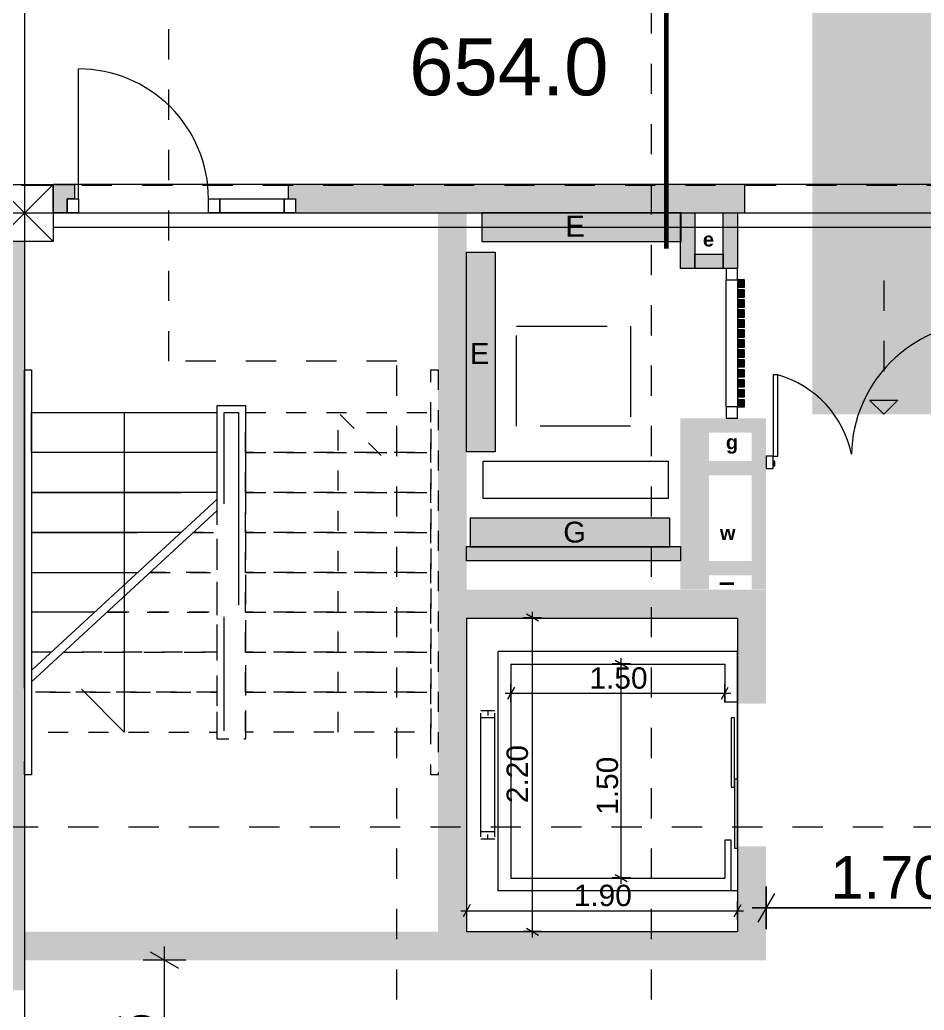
# Model space of a CAD drawing. Header units: millimetres. Extents: x 475616349 to 476941521, y 4620115302 to 4621446928.
# Drawn here: x 476504674 to 476511016, y 4620394074 to 4620401018 of the extents above; entities that cross this region are included whole.
import ezdxf

# ---------------------------------------------------------------- set-up
doc = ezdxf.new("R2010")
doc.units = ezdxf.units.MM
doc.header["$MEASUREMENT"] = 0
doc.set_wipeout_variables(frame=1)
for name, pattern in [('AStair_dashed', [1800, 800, -1000]), ('Dashed', [423.333333, 211.666667, -211.666667]), ('Hidden Line', [317.5, 211.666667, -105.833333]), ('Long Dashed', [1058.333302, 634.99999, -423.333311]), ('Small Dashed', [282.222222, 141.111111, -141.111111]), ('Wipeout_Contour', [1000, 0, -1000])]:
    doc.linetypes.add(name, pattern=pattern)
for name, color, linetype, lineweight, true_color in [('0_Pen_No__8_Pen_No__11', 7, 'Continuous', 0, 0x636466), ('gegmebi_Pen_No__7_Pen_No__252', 7, 'Continuous', 0, 0x666666), ('New_2D Drafting - General_Pen_No__250_Pen_No__17', 7, 'Continuous', 0, 0xa68068), ('New_2D Drafting - General_Pen_No__250_Pen_No__7_Pen_No__15', 7, 'Continuous', 0, 0xf8d731)]:
    doc.layers.add(name, color=color, linetype=linetype, lineweight=lineweight, true_color=true_color)
for name, color, linetype, lineweight in [('0_Pen_No__8_Pen_No__7', 7, 'Continuous', 0), ('2D Drafting - General_Pen_No__1_Pen_No__7', 7, 'Continuous', 0), ('2D Drafting - General_Pen_No__250_Pen_No__7_Pen_No__154', 154, 'Continuous', 0), ('2D Drafting - General_Pen_No__250_Pen_No__7_Pen_No__250', 7, 'Continuous', 0), ('2D Drafting - General_Pen_No__250_Pen_No__7_Pen_No__7', 7, 'Continuous', 0), ('2D Drafting - General_Pen_No__7_Pen_No__7', 7, 'Continuous', 0), ('a-iataki_Pen_No__1_Pen_No__1', 1, 'Continuous', 0), ('Doors_Pen_No__7_Pen_No__7', 7, 'Continuous', 0), ('G-Anno-Nplt_Pen_No__7', 7, 'Continuous', 0), ('gegmebi_Pen_No__7_Pen_No__7', 7, 'Continuous', 0), ('New_._Pen_No__1', 1, 'Continuous', 0), ('New_0_Pen_No__5', 5, 'Continuous', 0), ('New_2D Drafting - General_Pen_No__250_Pen_No__7_Pen_No__154', 154, 'Continuous', 0), ('New_2D Drafting - General_Pen_No__250_Pen_No__7_Pen_No__250', 7, 'Continuous', 0), ('New_2D Drafting - General_Pen_No__250_Pen_No__7_Pen_No__7', 7, 'Continuous', 0), ('New_2D Drafting - General_Pen_No__2_Pen_No__250', 7, 'Continuous', 0), ('New_2D Drafting - General_Pen_No__30_Pen_No__9_Pen_No__9_Pen_No__250', 7, 'Continuous', 0), ('New_2D Drafting - General_Pen_No__30_Pen_No__9_Pen_No__9_Pen_No__4', 7, 'Continuous', 0), ('New_2D Drafting - General_Pen_No__30_Pen_No__9_Pen_No__9_Pen_No__7', 7, 'Continuous', 0), ('New_Annotation - Text_Pen_No__1', 1, 'Continuous', 0), ('New_Car-Art_Pen_No__40', 40, 'Continuous', 0), ('New_R03_Nakveti_Pen_No__250', 7, 'Continuous', 0), ('New_R03_Nakveti_Pen_No__4', 7, 'Continuous', 0), ('New_reg_nak_Pen_No__7', 7, 'Continuous', 0), ('New_shenobebi_Pen_No__1', 1, 'Continuous', 0), ('New_shenobebi_Pen_No__7', 7, 'Continuous', 0), ('New_Structural - Bearing_Pen_No__250', 7, 'Continuous', 0), ('New_Structural - Bearing_Pen_No__4', 7, 'Continuous', 0), ('New_Structural - Bearing_Pen_No__7', 7, 'Continuous', 0), ('zoma_Pen_No__142', 142, 'Continuous', 0), ('zoma_Pen_No__4', 7, 'Continuous', 0), ('zoma_Pen_No__5_Pen_No__5', 5, 'Continuous', 0)]:
    doc.layers.add(name, color=color, linetype=linetype, lineweight=lineweight)
doc.layers.add('New_Car-Art', color=7, linetype='Continuous')
doc.layers.add('zoma', color=7, linetype='Continuous')
doc.styles.add('GENERATED_STYLE_1', font='arial.ttf')
doc.styles.add('GENERATED_STYLE_2', font='arial.ttf')
doc.styles.add('GENERATED_STYLE_3', font='arialbd.ttf')
doc.dimstyles.new('GENERATED_STYLE__15', dxfattribs={"dimtxt": 150, "dimasz": 64.421331, "dimexe": 0.18, "dimexo": 3, "dimgap": 0.09, "dimtad": 1, "dimlfac": 0.001, "dimzin": 0, "dimdsep": 46, "dimtxsty": 'GENERATED_STYLE_2', "dimblk": 'ARROWHEAD_2', "dimblk1": 'ARROWHEAD_2', "dimblk2": 'ARROWHEAD_2', "dimcen": 0.09, "dimclrd": 142, "dimclre": 142, "dimclrt": 142, "dimadec": 0, "dimazin": 0, "dimtfac": 1, "dimtdec": 4, "dimtmove": 0, "dimatfit": 3, "dimfxl": 1, "dimtolj": 1, "dimtzin": 0, "dimarcsym": 0})
doc.dimstyles.new('GENERATED_STYLE__27', dxfattribs={"dimtxt": 150, "dimasz": 64.421331, "dimexe": 0.18, "dimexo": 3, "dimgap": 0.09, "dimtad": 1, "dimtih": 1, "dimtoh": 1, "dimlfac": 0.001, "dimzin": 0, "dimdsep": 46, "dimtxsty": 'GENERATED_STYLE_2', "dimblk": 'ARROWHEAD_2', "dimblk1": 'ARROWHEAD_2', "dimblk2": 'ARROWHEAD_2', "dimcen": 0.09, "dimclrd": 142, "dimclre": 142, "dimclrt": 142, "dimadec": 0, "dimazin": 0, "dimtfac": 1, "dimtdec": 4, "dimtmove": 0, "dimatfit": 3, "dimfxl": 1, "dimtolj": 1, "dimtzin": 0, "dimarcsym": 0})
doc.dimstyles.new('GENERATED_STYLE__28', dxfattribs={"dimtxt": 150, "dimasz": 64.421331, "dimexe": 0.18, "dimexo": 3, "dimgap": 0.09, "dimtad": 1, "dimlfac": 0.001, "dimzin": 0, "dimdsep": 46, "dimtxsty": 'GENERATED_STYLE_2', "dimblk": 'ARROWHEAD_2', "dimblk1": 'ARROWHEAD_2', "dimblk2": 'ARROWHEAD_2', "dimcen": 0.09, "dimclrd": 142, "dimclre": 142, "dimclrt": 142, "dimadec": 0, "dimazin": 0, "dimtfac": 1, "dimtdec": 4, "dimtmove": 2, "dimatfit": 3, "dimfxl": 1, "dimtolj": 1, "dimtzin": 0, "dimarcsym": 0})
doc.dimstyles.new('GENERATED_STYLE__37', dxfattribs={"dimtxt": 300, "dimasz": 152, "dimexe": 0.18, "dimexo": 3, "dimgap": 0.09, "dimtad": 1, "dimtih": 1, "dimtoh": 1, "dimlfac": 0.001, "dimzin": 0, "dimdsep": 46, "dimtxsty": 'GENERATED_STYLE_2', "dimblk": 'ARROWHEAD_2', "dimblk1": 'ARROWHEAD_2', "dimblk2": 'ARROWHEAD_2', "dimcen": 0.09, "dimclrd": 7, "dimclre": 7, "dimclrt": 7, "dimadec": 0, "dimazin": 0, "dimtfac": 1, "dimtdec": 4, "dimtmove": 0, "dimatfit": 3, "dimfxl": 1, "dimtolj": 1, "dimtzin": 0, "dimarcsym": 0})
doc.dimstyles.new('GENERATED_STYLE__38', dxfattribs={"dimtxt": 300, "dimasz": 152, "dimexe": 0.18, "dimexo": 3, "dimgap": 0.09, "dimtad": 1, "dimlfac": 0.001, "dimzin": 0, "dimdsep": 46, "dimtxsty": 'GENERATED_STYLE_2', "dimblk": 'ARROWHEAD_2', "dimblk1": 'ARROWHEAD_2', "dimblk2": 'ARROWHEAD_2', "dimcen": 0.09, "dimclrd": 7, "dimclre": 7, "dimclrt": 7, "dimadec": 0, "dimazin": 0, "dimtfac": 1, "dimtdec": 4, "dimtmove": 0, "dimatfit": 3, "dimfxl": 1, "dimtolj": 1, "dimtzin": 0, "dimarcsym": 0})
doc.dimstyles.new('GENERATED_STYLE__47', dxfattribs={"dimtxt": 0.18, "dimasz": 364.8, "dimexe": 0.18, "dimexo": 0.0625, "dimgap": 0.09, "dimtad": 0, "dimtih": 1, "dimtoh": 1, "dimdec": 4, "dimzin": 0, "dimdsep": 46, "dimcen": 0.09, "dimadec": 0, "dimazin": 0, "dimtfac": 1, "dimtdec": 4, "dimtmove": 0, "dimatfit": 3, "dimldrblk": 'ARROWHEAD_11', "dimfxl": 1, "dimtolj": 1, "dimtzin": 0, "dimarcsym": 0})

# ---------------------------------------------------------------- blocks, each defined once
blk = doc.blocks.new('Line_53', base_point=(476510732.4, 4620399190.1))
at = {"layer": 'New_Car-Art_Pen_No__40', "linetype": 'Continuous', "lineweight": 0}
blk.add_hatch(color=40, dxfattribs=at).paths.add_polyline_path([(476510732.4, 4620398252.1), (476510832.4, 4620398352.1), (476510632.4, 4620398352.1)])
at = {"layer": 'New_Car-Art_Pen_No__40', "color": 40, "linetype": 'Dashed', "lineweight": 0}
blk.add_line((476510732.4, 4620399190.1), (476510732.4, 4620398352.1), dxfattribs=at)
at = {"layer": 'New_Car-Art_Pen_No__40', "color": 40, "linetype": 'Continuous', "lineweight": 0}
for p, q in [((476510732.4, 4620398252.1), (476510632.4, 4620398352.1)), ((476510632.4, 4620398352.1), (476510832.4, 4620398352.1)), ((476510732.4, 4620398252.1), (476510832.4, 4620398352.1))]:
    blk.add_line(p, q, dxfattribs=at)
blk = doc.blocks.new('*D1253', base_point=(476577134.1, 4620325125.7))
at = {"layer": 'zoma_Pen_No__142', "color": 142, "linetype": 'Continuous', "lineweight": 0, "transparency": 16777216}
for p, q in [((476507832.4, 4620394813.8), (476507783.5, 4620394729)), ((476507807.9, 4620394707.8), (476507807.9, 4620394835)), ((476509683.5, 4620394729), (476509732.4, 4620394813.8)), ((476509707.9, 4620394707.8), (476509707.9, 4620394835)), ((476507766.5, 4620394771.4), (476507807.9, 4620394771.4)), ((476507807.9, 4620394771.4), (476509707.9, 4620394771.4)), ((476509707.9, 4620394771.4), (476509749.4, 4620394771.4))]:
    blk.add_line(p, q, dxfattribs=at)
at = {"layer": 'zoma_Pen_No__142', "color": 142, "lineweight": 0, "transparency": 16777216, "insert": (476508558.4, 4620394801.4), "char_height": 150, "attachment_point": 7, "style": 'GENERATED_STYLE_2'}
blk.add_mtext('\\A1;{\\pql;\\fArial CYR|b0|i0|c204|p34;1.90}', dxfattribs=at)
blk = doc.blocks.new('ARROWHEAD_2')
at = {"color": 0, "linetype": 'Continuous', "lineweight": 0}
for p, q in [((-0.378, -0.655), (0.378, 0.655)), ((0, 0), (-1, 0))]:
    blk.add_line(p, q, dxfattribs=at)
blk = doc.blocks.new('*D1254', base_point=(476577134.1, 4620325125.7))
at = {"layer": 'zoma_Pen_No__142', "color": 142, "linetype": 'Continuous', "lineweight": 0, "transparency": 16777216}
for p, q in [((476508892.1, 4620396501.7), (476508892.1, 4620396543.1)), ((476508955.7, 4620396501.7), (476508828.5, 4620396501.7)), ((476508934.5, 4620396477.2), (476508849.7, 4620396526.1)), ((476508892.1, 4620395001.7), (476508892.1, 4620396501.7)), ((476508955.7, 4620395001.7), (476508828.5, 4620395001.7)), ((476508849.7, 4620395026.1), (476508934.5, 4620394977.2)), ((476508892.1, 4620394960.2), (476508892.1, 4620395001.7))]:
    blk.add_line(p, q, dxfattribs=at)
at = {"layer": 'zoma_Pen_No__142', "color": 142, "lineweight": 0, "transparency": 16777216, "insert": (476508871.1, 4620395443.7), "char_height": 150, "attachment_point": 7, "rotation": 90, "style": 'GENERATED_STYLE_2'}
blk.add_mtext('\\A1;{\\pql;\\fArial CYR|b0|i0|c204|p34;1.50}', dxfattribs=at)
blk = doc.blocks.new('*D1255', base_point=(476577134.1, 4620325125.7))
at = {"layer": 'zoma_Pen_No__142', "color": 142, "linetype": 'Continuous', "lineweight": 0, "transparency": 16777216}
for p, q in [((476508142.7, 4620396338.3), (476508093.8, 4620396253.6)), ((476508118.2, 4620396232.4), (476508118.2, 4620396359.5)), ((476509593.8, 4620396253.6), (476509642.7, 4620396338.3)), ((476509618.2, 4620396232.4), (476509618.2, 4620396359.5)), ((476508076.8, 4620396295.9), (476508118.2, 4620396295.9)), ((476508118.2, 4620396295.9), (476509618.2, 4620396295.9)), ((476509618.2, 4620396295.9), (476509659.7, 4620396295.9))]:
    blk.add_line(p, q, dxfattribs=at)
at = {"layer": 'zoma_Pen_No__142', "color": 142, "lineweight": 0, "transparency": 16777216, "insert": (476508668.7, 4620396325.9), "char_height": 150, "attachment_point": 7, "style": 'GENERATED_STYLE_2'}
blk.add_mtext('\\A1;{\\pql;\\fArial CYR|b0|i0|c204|p34;1.50}', dxfattribs=at)
blk = doc.blocks.new('*D1256', base_point=(476577134.1, 4620325125.7))
at = {"layer": 'zoma_Pen_No__142', "color": 142, "linetype": 'Continuous', "lineweight": 0, "transparency": 16777216}
for p, q in [((476508333.4, 4620396825.1), (476508206.3, 4620396825.1)), ((476508312.2, 4620396800.6), (476508227.5, 4620396849.5)), ((476508269.9, 4620396825.1), (476508269.9, 4620396866.5)), ((476508269.9, 4620394625.1), (476508269.9, 4620396825.1)), ((476508333.4, 4620394625.1), (476508206.3, 4620394625.1)), ((476508227.5, 4620394649.5), (476508312.2, 4620394600.6)), ((476508269.9, 4620394583.6), (476508269.9, 4620394625.1))]:
    blk.add_line(p, q, dxfattribs=at)
at = {"layer": 'zoma_Pen_No__142', "color": 142, "lineweight": 0, "transparency": 16777216, "insert": (476508239.9, 4620395525.5), "char_height": 150, "attachment_point": 7, "rotation": 90, "style": 'GENERATED_STYLE_2'}
blk.add_mtext('\\A1;{\\pql;\\fArial CYR|b0|i0|c204|p34;2.20}', dxfattribs=at)
blk = doc.blocks.new('*D1861', base_point=(476577134.1, 4620325125.7))
at = {"layer": 'zoma_Pen_No__4', "color": 7, "linetype": 'Continuous', "lineweight": 0, "transparency": 16777216}
for p, q in [((476509907.9, 4620394641), (476509907.9, 4620394941)), ((476511607.1, 4620394641), (476511607.1, 4620394941)), ((476509965.7, 4620394891), (476509850.2, 4620394691)), ((476511549.4, 4620394691), (476511664.9, 4620394891)), ((476509810.1, 4620394791), (476509907.9, 4620394791)), ((476509907.9, 4620394791), (476511607.1, 4620394791)), ((476511607.1, 4620394791), (476511704.9, 4620394791))]:
    blk.add_line(p, q, dxfattribs=at)
at = {"layer": 'zoma_Pen_No__4', "color": 7, "lineweight": 0, "transparency": 16777216, "insert": (476510358.4, 4620394851), "char_height": 300, "attachment_point": 7, "style": 'GENERATED_STYLE_2'}
blk.add_mtext('\\A1;{\\pql;\\fArial CYR|b0|i0|c204|p34;1.70}', dxfattribs=at)
blk = doc.blocks.new('*D1862', base_point=(476577134.1, 4620325125.7))
at = {"layer": 'zoma_Pen_No__4', "color": 7, "linetype": 'Continuous', "lineweight": 0, "transparency": 16777216}
for p, q in [((476505689.6, 4620394423.5), (476505689.6, 4620394521.3)), ((476505789.6, 4620394365.7), (476505589.6, 4620394481.2)), ((476505839.6, 4620394423.5), (476505539.6, 4620394423.5)), ((476505689.6, 4620392863.5), (476505689.6, 4620394423.5)), ((476505589.6, 4620392921.2), (476505789.6, 4620392805.7)), ((476505839.6, 4620392863.5), (476505539.6, 4620392863.5)), ((476505689.6, 4620392765.7), (476505689.6, 4620392863.5))]:
    blk.add_line(p, q, dxfattribs=at)
at = {"layer": 'zoma_Pen_No__4', "color": 7, "lineweight": 0, "transparency": 16777216, "insert": (476505629.6, 4620393244.4), "char_height": 300, "attachment_point": 7, "rotation": 90, "style": 'GENERATED_STYLE_2'}
blk.add_mtext('\\A1;{\\pql;\\fArial CYR|b0|i0|c204|p34;1.56}', dxfattribs=at)
blk = doc.blocks.new('*D1878', base_point=(476577134.1, 4620325125.7))
at = {"layer": 'zoma_Pen_No__4', "color": 7, "linetype": 'Continuous', "lineweight": 0, "transparency": 16777216}
for p, q in [((476509907.9, 4620394941), (476509907.9, 4620394641)), ((476511607.1, 4620394941), (476511607.1, 4620394641)), ((476509965.7, 4620394891), (476509850.2, 4620394691)), ((476511549.4, 4620394691), (476511664.9, 4620394891)), ((476509907.9, 4620394791), (476509810.1, 4620394791)), ((476511607.1, 4620394791), (476509907.9, 4620394791)), ((476511704.9, 4620394791), (476511607.1, 4620394791))]:
    blk.add_line(p, q, dxfattribs=at)
at = {"layer": 'zoma_Pen_No__4', "color": 7, "lineweight": 0, "transparency": 16777216, "insert": (476510358.4, 4620394851), "char_height": 300, "attachment_point": 7, "style": 'GENERATED_STYLE_2'}
blk.add_mtext('\\A1;{\\pql;\\fArial CYR|b0|i0|c204|p34;1.70}', dxfattribs=at)
blk = doc.blocks.new('*D1879', base_point=(476577134.1, 4620325125.7))
at = {"layer": 'zoma_Pen_No__4', "color": 7, "linetype": 'Continuous', "lineweight": 0, "transparency": 16777216}
for p, q in [((476531324.7, 4620394423.5), (476531324.7, 4620394521.3)), ((476531424.7, 4620394365.7), (476531224.7, 4620394481.2)), ((476531474.7, 4620394423.5), (476531174.7, 4620394423.5)), ((476531324.7, 4620392863.5), (476531324.7, 4620394423.5)), ((476531224.7, 4620392921.2), (476531424.7, 4620392805.7)), ((476531474.7, 4620392863.5), (476531174.7, 4620392863.5)), ((476531324.7, 4620392765.7), (476531324.7, 4620392863.5))]:
    blk.add_line(p, q, dxfattribs=at)
at = {"layer": 'zoma_Pen_No__4', "color": 7, "lineweight": 0, "transparency": 16777216, "insert": (476531264.7, 4620393244.4), "char_height": 300, "attachment_point": 7, "rotation": 90, "style": 'GENERATED_STYLE_2'}
blk.add_mtext('\\A1;{\\pql;\\fArial CYR|b0|i0|c204|p34;1.56}', dxfattribs=at)
blk = doc.blocks.new('ARROWHEAD_11')
at = {"color": 0, "linetype": 'Continuous', "lineweight": 0}
blk.add_line((0, 0), (-1, 0), dxfattribs=at)
at = {"color": 0, "linetype": 'Continuous', "lineweight": 0, "const_width": 0.25, "flags": 128}
blk.add_lwpolyline([(-0.125, 0, 1), (0.125, 0, 1)], format="xyb", close=True, dxfattribs=at)

msp = doc.modelspace()

# ---------------------------------------------------------------- hatches: boundary and pattern name
at = {"layer": '0_Pen_No__8_Pen_No__11', "linetype": 'Continuous', "lineweight": 0, "true_color": 0x636466}
for points in [[(476507913.029, 4620399663.662), (476507913.03, 4620399463.662), (476509312.984, 4620399463.671), (476509312.983, 4620399663.671)], [(476507807.139, 4620399388.907), (476508007.139, 4620399388.906), (476508007.13, 4620397988.952), (476507807.13, 4620397988.953)], [(476507833.311, 4620397523.711), (476507833.311, 4620397323.711), (476509233.265, 4620397323.711), (476509233.265, 4620397523.711)]]:
    msp.add_hatch(color=251, dxfattribs=at).paths.add_polyline_path(points)
at = {"layer": '2D Drafting - General_Pen_No__250_Pen_No__7_Pen_No__154', "linetype": 'Continuous', "lineweight": 0}
for points in [[(476504907.131, 4620399863.477), (476505056.964, 4620399863.477), (476505056.964, 4620399763.478), (476505006.966, 4620399763.478), (476505006.966, 4620399663.477), (476504907.131, 4620399663.477)], [(476506557.124, 4620399763.524), (476506606.967, 4620399763.524), (476506606.967, 4620399663.476), (476509757.398, 4620399663.476), (476509757.398, 4620399863.476), (476506557.124, 4620399863.476)]]:
    msp.add_hatch(color=154, dxfattribs=at).paths.add_polyline_path(points)
at = {"layer": '2D Drafting - General_Pen_No__250_Pen_No__7_Pen_No__7', "linetype": 'Continuous', "lineweight": 0}
for points in [[(476507807.131, 4620399663.476), (476507807.131, 4620397023.444), (476507607.131, 4620397023.444), (476507607.131, 4620399663.476)], [(476509407.13, 4620399663.658), (476509407.13, 4620399273.701), (476509307.13, 4620399273.701), (476509307.13, 4620399663.658)], [(476504507.131, 4620399463.476), (476504707.131, 4620399463.476), (476504707.131, 4620394213.476), (476504507.131, 4620394213.476)], [(476509307.131, 4620398223.711), (476509507.131, 4620398223.711), (476509507.131, 4620397023.711), (476509307.131, 4620397023.711)]]:
    msp.add_hatch(color=7, dxfattribs=at).paths.add_polyline_path(points)
at = {"layer": 'G-Anno-Nplt_Pen_No__7', "linetype": 'Continuous', "lineweight": 0}
msp.add_hatch(color=7, dxfattribs=at).paths.add_polyline_path([(476507607.131, 4620394423.476), (476504707.131, 4620394423.476), (476504707.131, 4620394623.476), (476507607.131, 4620394623.476)])
at = {"layer": 'New_2D Drafting - General_Pen_No__250_Pen_No__17', "linetype": 'Continuous', "lineweight": 0, "true_color": 0xa68068}
for points in [[(476509707.131, 4620399143.711), (476509707.131, 4620399193.711), (476509757.131, 4620399193.711), (476509757.131, 4620399143.711)], [(476509707.131, 4620399073.711), (476509707.131, 4620399123.711), (476509757.131, 4620399123.711), (476509757.131, 4620399073.711)], [(476509707.131, 4620399003.711), (476509707.131, 4620399053.711), (476509757.131, 4620399053.711), (476509757.131, 4620399003.711)], [(476509707.131, 4620398933.711), (476509707.131, 4620398983.711), (476509757.131, 4620398983.711), (476509757.131, 4620398933.711)], [(476509707.131, 4620398863.711), (476509707.131, 4620398913.711), (476509757.131, 4620398913.711), (476509757.131, 4620398863.711)], [(476509757.131, 4620398843.711), (476509757.131, 4620398793.711), (476509707.131, 4620398793.711), (476509707.131, 4620398843.711)], [(476509707.131, 4620398723.711), (476509707.131, 4620398773.711), (476509757.131, 4620398773.711), (476509757.131, 4620398723.711)], [(476509707.131, 4620398653.711), (476509707.131, 4620398703.711), (476509757.131, 4620398703.711), (476509757.131, 4620398653.711)], [(476509707.131, 4620398583.711), (476509707.131, 4620398633.711), (476509757.131, 4620398633.711), (476509757.131, 4620398583.711)], [(476509707.131, 4620398513.711), (476509707.131, 4620398563.711), (476509757.131, 4620398563.711), (476509757.131, 4620398513.711)], [(476509707.131, 4620398443.711), (476509707.131, 4620398493.711), (476509757.131, 4620398493.711), (476509757.131, 4620398443.711)], [(476509707.131, 4620398373.711), (476509707.131, 4620398423.711), (476509757.131, 4620398423.711), (476509757.131, 4620398373.711)], [(476509757.131, 4620398353.711), (476509757.131, 4620398303.711), (476509707.131, 4620398303.711), (476509707.131, 4620398353.711)]]:
    msp.add_hatch(color=45, dxfattribs=at).paths.add_polyline_path(points)
at = {"layer": 'New_2D Drafting - General_Pen_No__250_Pen_No__7_Pen_No__15', "linetype": 'Continuous', "lineweight": 0, "true_color": 0x7c6b18}
msp.add_hatch(color=46, dxfattribs=at).paths.add_polyline_path([(476491806.738, 4620405217.052), (476491806.738, 4620404217.052), (476510232.4, 4620404217.052), (476510232.4, 4620398252.138), (476511232.4, 4620398252.138), (476511232.4, 4620404217.052), (476525956.471, 4620404217.052), (476525956.471, 4620398252.138), (476526956.471, 4620398252.138), (476526956.471, 4620402717.052), (476526956.471, 4620405217.052)])
at = {"layer": 'New_2D Drafting - General_Pen_No__250_Pen_No__7_Pen_No__154', "linetype": 'Continuous', "lineweight": 0}
for points in [[(476507607.92, 4620397023.487), (476507807.92, 4620397023.487), (476509907.92, 4620397023.487), (476509907.92, 4620396223.487), (476509707.92, 4620396223.487), (476509707.92, 4620396823.487), (476507807.92, 4620396823.487), (476507607.92, 4620396823.487)], [(476507607.92, 4620396823.487), (476507807.92, 4620396823.487), (476507807.92, 4620394623.487), (476509707.92, 4620394623.487), (476509707.92, 4620395223.487), (476509907.92, 4620395223.487), (476509907.92, 4620394423.487), (476507607.92, 4620394423.487), (476507607.92, 4620394623.487)]]:
    msp.add_hatch(color=154, dxfattribs=at).paths.add_polyline_path(points)
at = {"layer": 'New_2D Drafting - General_Pen_No__250_Pen_No__7_Pen_No__7', "linetype": 'Continuous', "lineweight": 0}
for points in [[(476509607.131, 4620399663.701), (476509707.131, 4620399663.701), (476509707.131, 4620399273.701), (476509607.131, 4620399273.701)], [(476507807.131, 4620397223.946), (476507807.131, 4620397323.946), (476509307.131, 4620397323.946), (476509307.131, 4620397223.946)]]:
    msp.add_hatch(color=7, dxfattribs=at).paths.add_polyline_path(points)
at = {"layer": 'New_2D Drafting - General_Pen_No__30_Pen_No__9_Pen_No__9_Pen_No__4', "linetype": 'Continuous', "lineweight": 0}
for points in [[(476509407.13, 4620399373.701), (476509607.131, 4620399373.701), (476509607.131, 4620399273.701), (476509407.13, 4620399273.701)], [(476509807.131, 4620397923.709), (476509807.131, 4620398123.711), (476509507.131, 4620398123.711), (476509507.131, 4620398223.711), (476509907.131, 4620398223.711), (476509907.131, 4620397923.709)]]:
    msp.add_hatch(color=7, dxfattribs=at).paths.add_polyline_path(points)
at = {"layer": 'New_2D Drafting - General_Pen_No__30_Pen_No__9_Pen_No__9_Pen_No__7', "linetype": 'Continuous', "lineweight": 0}
for points in [[(476509507.131, 4620397923.709), (476509807.131, 4620397923.709), (476509807.131, 4620397823.709), (476509507.131, 4620397823.709)], [(476509907.131, 4620397923.709), (476509907.131, 4620397023.711), (476509807.131, 4620397023.711), (476509807.131, 4620397923.709)], [(476509507.131, 4620397223.711), (476509807.131, 4620397223.711), (476509807.131, 4620397123.711), (476509507.131, 4620397123.711)]]:
    msp.add_hatch(color=7, dxfattribs=at).paths.add_polyline_path(points)

# ---------------------------------------------------------------- linework, layer by layer
at = {"color": 2, "lineweight": 60}
msp.add_line((476509208.438, 4620399413.895), (476509208.438, 4620404913.895), dxfattribs=at)
at = {"layer": '0_Pen_No__8_Pen_No__7', "color": 7, "linetype": 'Continuous', "lineweight": 0, "flags": 128}
for points in [[(476507913.029, 4620399663.662), (476507913.03, 4620399463.662), (476509312.984, 4620399463.671), (476509312.983, 4620399663.671)], [(476507807.139, 4620399388.907), (476508007.139, 4620399388.906), (476508007.13, 4620397988.952), (476507807.13, 4620397988.953)], [(476507833.311, 4620397523.711), (476507833.311, 4620397323.711), (476509233.265, 4620397323.711), (476509233.265, 4620397523.711)]]:
    msp.add_lwpolyline(points, close=True, dxfattribs=at)
at = {"layer": '2D Drafting - General_Pen_No__1_Pen_No__7', "color": 7, "linetype": 'Continuous', "lineweight": 0}
for p, q in [((476504507.131, 4620399463.476), (476504907.131, 4620399863.476)), ((476504907.131, 4620399463.476), (476504507.131, 4620399863.476))]:
    msp.add_line(p, q, dxfattribs=at)
at = {"layer": '2D Drafting - General_Pen_No__1_Pen_No__7', "color": 7, "linetype": 'Continuous', "lineweight": 0, "flags": 128}
for points in [[(476504907.131, 4620399463.476), (476504507.131, 4620399463.476), (476504507.131, 4620399863.476), (476504907.131, 4620399863.476)], [(476504907.131, 4620399563.476), (476511407.131, 4620399563.476), (476511407.131, 4620399863.476), (476504907.131, 4620399863.476)]]:
    msp.add_lwpolyline(points, close=True, dxfattribs=at)
msp.add_lwpolyline([(476505197.131, 4620396863.639), (476504757.131, 4620396863.639)], dxfattribs=at)
at = {"layer": '2D Drafting - General_Pen_No__250_Pen_No__7_Pen_No__250', "color": 7, "linetype": 'Continuous', "lineweight": 0, "flags": 128}
msp.add_lwpolyline([(476509407.13, 4620399663.658), (476509407.13, 4620399273.701), (476509307.13, 4620399273.701), (476509307.13, 4620399663.658)], close=True, dxfattribs=at)
at = {"layer": '2D Drafting - General_Pen_No__250_Pen_No__7_Pen_No__7', "color": 7, "linetype": 'Continuous', "lineweight": 0, "flags": 128}
for points in [[(476504907.131, 4620399863.477), (476505056.964, 4620399863.477), (476505056.964, 4620399763.478), (476505006.966, 4620399763.478), (476505006.966, 4620399663.477), (476504907.131, 4620399663.477)], [(476506557.124, 4620399763.524), (476506606.967, 4620399763.524), (476506606.967, 4620399663.476), (476509757.398, 4620399663.476), (476509757.398, 4620399863.476), (476506557.124, 4620399863.476)]]:
    msp.add_lwpolyline(points, close=True, dxfattribs=at)
at = {"layer": '2D Drafting - General_Pen_No__7_Pen_No__7', "color": 7, "linetype": 'Continuous', "lineweight": 0, "flags": 128}
for points in [[(476504763.171, 4620396463.061), (476506057.131, 4620397657.485)], [(476504757.131, 4620396377.297), (476506057.131, 4620397577.297)]]:
    msp.add_lwpolyline(points, dxfattribs=at)
at = {"layer": 'Doors_Pen_No__7_Pen_No__7', "color": 7, "linetype": 'Continuous', "lineweight": 0, "flags": 128}
for points in [[(476509957.129, 4620397957.77), (476509990.462, 4620397957.718), (476509990.462, 4620398527.647), (476509957.129, 4620398527.699)], [(476509907.129, 4620397873.103), (476509957.129, 4620397873.103), (476509957.129, 4620397957.77), (476509907.129, 4620397957.77)], [(476509957.129, 4620397891.103), (476509968.629, 4620397891.103), (476509968.629, 4620397924.437), (476509957.129, 4620397924.437)]]:
    msp.add_lwpolyline(points, close=True, dxfattribs=at)
at = {"layer": 'Doors_Pen_No__7_Pen_No__7', "color": 7, "linetype": 'Continuous', "lineweight": 0}
msp.add_arc((476509794.13, 4620397828.81), 725.892, 11.3903923, 74.3077433, dxfattribs=at)
at = {"layer": 'G-Anno-Nplt_Pen_No__7', "color": 7, "linetype": 'Continuous', "lineweight": 0}
msp.add_arc((476511452.063, 4620397949.48), 946.61, 91.7295795, 178.6266036, dxfattribs=at)
at = {"layer": 'gegmebi_Pen_No__7_Pen_No__252', "color": 251, "linetype": 'Small Dashed', "lineweight": 0, "true_color": 0x666666, "flags": 128}
for points in [[(476507607.131, 4620398563.639), (476507607.131, 4620395723.639), (476507557.131, 4620395723.639), (476507557.131, 4620398563.639)], [(476506257.131, 4620397983.639), (476506257.131, 4620398263.639), (476507557.131, 4620398263.639), (476507557.131, 4620397983.639)], [(476506257.131, 4620397703.639), (476506257.131, 4620397983.639), (476507557.131, 4620397983.639), (476507557.131, 4620397703.639)], [(476506257.131, 4620397423.639), (476506257.131, 4620397703.639), (476507557.131, 4620397703.639), (476507557.131, 4620397423.639)], [(476506257.131, 4620397143.639), (476506257.131, 4620397423.639), (476507557.131, 4620397423.639), (476507557.131, 4620397143.639)], [(476506257.131, 4620396863.639), (476506257.131, 4620397143.639), (476507557.131, 4620397143.639), (476507557.131, 4620396863.639)], [(476506257.131, 4620396583.639), (476506257.131, 4620396863.639), (476507557.131, 4620396863.639), (476507557.131, 4620396583.639)], [(476506257.131, 4620396303.639), (476506257.131, 4620396583.639), (476507557.131, 4620396583.639), (476507557.131, 4620396303.639)], [(476506057.131, 4620396023.639), (476506057.131, 4620396303.639), (476504757.131, 4620396303.639), (476504757.131, 4620396023.639)], [(476506257.131, 4620396023.639), (476506257.131, 4620396303.639), (476507557.131, 4620396303.639), (476507557.131, 4620396023.639)]]:
    msp.add_lwpolyline(points, close=True, dxfattribs=at)
for points in [[(476506907.131, 4620396023.639), (476506907.131, 4620398263.639), (476507207.131, 4620397963.639)], [(476505890.668, 4620397423.639), (476506057.131, 4620397423.639), (476506057.131, 4620397577.297)], [(476505587.334, 4620397143.639), (476506057.131, 4620397143.639), (476506057.131, 4620397423.639), (476505890.668, 4620397423.639)], [(476505284.001, 4620396863.639), (476506057.131, 4620396863.639), (476506057.131, 4620397143.639), (476505587.334, 4620397143.639)], [(476504980.668, 4620396583.639), (476506057.131, 4620396583.639), (476506057.131, 4620396863.639), (476505284.001, 4620396863.639)], [(476504757.131, 4620396457.485), (476504757.131, 4620396303.639), (476506057.131, 4620396303.639), (476506057.131, 4620396583.639), (476504980.668, 4620396583.639)]]:
    msp.add_lwpolyline(points, dxfattribs=at)
at = {"layer": 'gegmebi_Pen_No__7_Pen_No__252', "color": 251, "linetype": 'Hidden Line', "lineweight": 0, "true_color": 0x666666, "flags": 128}
msp.add_lwpolyline([(476506257.131, 4620397761.912), (476506257.131, 4620395973.639), (476506057.131, 4620395973.639), (476506057.131, 4620397577.297)], dxfattribs=at)
at = {"layer": 'gegmebi_Pen_No__7_Pen_No__252', "color": 251, "linetype": 'AStair_dashed', "lineweight": 0, "true_color": 0x666666, "flags": 128}
for points in [[(476506207.131, 4620397715.758), (476506207.131, 4620396023.639), (476506107.131, 4620396023.639), (476506107.131, 4620397623.451)], [(476504757.131, 4620396377.297), (476504757.131, 4620395723.639), (476504707.131, 4620395723.639), (476504707.131, 4620396331.143)]]:
    msp.add_lwpolyline(points, dxfattribs=at)
at = {"layer": 'gegmebi_Pen_No__7_Pen_No__7', "color": 7, "linetype": 'Continuous', "lineweight": 0, "flags": 128}
for points in [[(476504707.131, 4620396331.143), (476504707.131, 4620398563.639), (476504757.131, 4620398563.639), (476504757.131, 4620396749.604), (476504757.131, 4620396377.297)], [(476506057.131, 4620397983.639), (476504757.131, 4620397983.639), (476504757.131, 4620398263.639), (476506057.131, 4620398263.639)], [(476505407.131, 4620398263.639), (476505407.131, 4620396023.639), (476505107.131, 4620396323.639)], [(476506057.131, 4620397577.297), (476506057.131, 4620398313.639), (476506257.131, 4620398313.639), (476506257.131, 4620397761.912)], [(476506107.131, 4620397623.451), (476506107.131, 4620398263.639), (476506207.131, 4620398263.639), (476506207.131, 4620397715.758)], [(476506057.131, 4620397937.485), (476506057.131, 4620397983.639), (476504757.131, 4620397983.639), (476504757.131, 4620397703.639), (476505803.798, 4620397703.639)], [(476506057.131, 4620397703.639), (476504757.131, 4620397703.639), (476504757.131, 4620397423.639), (476505500.464, 4620397423.639)], [(476505803.798, 4620397423.639), (476504757.131, 4620397423.639), (476504757.131, 4620397143.639), (476505507.131, 4620397143.639)], [(476504893.798, 4620396583.639), (476504757.131, 4620396583.639), (476504757.131, 4620396457.485)]]:
    msp.add_lwpolyline(points, dxfattribs=at)
at = {"layer": 'New_0_Pen_No__5', "color": 5, "linetype": 'Dashed', "lineweight": 0}
msp.add_lwpolyline([(476540319.517, 4620379828.279), (476517736.94, 4620379869.614), (476517737.701, 4620377898.138), (476443850.929, 4620377847.19), (476443885.171, 4620375389.541), (476416915.887, 4620375370.601), (476416915.604, 4620393128.722), (476435839.851, 4620399837.31), (476483942.245, 4620399855.884), (476540368.663, 4620399863.476)], close=True, dxfattribs=at)
at = {"layer": 'New_2D Drafting - General_Pen_No__250_Pen_No__7_Pen_No__250', "color": 7, "linetype": 'Continuous', "lineweight": 0, "flags": 128}
for points in [[(476509607.131, 4620399663.701), (476509707.131, 4620399663.701), (476509707.131, 4620399273.701), (476509607.131, 4620399273.701)], [(476507807.131, 4620397223.946), (476507807.131, 4620397323.946), (476509307.131, 4620397323.946), (476509307.131, 4620397223.946)]]:
    msp.add_lwpolyline(points, close=True, dxfattribs=at)
at = {"layer": 'New_2D Drafting - General_Pen_No__30_Pen_No__9_Pen_No__9_Pen_No__250', "color": 7, "linetype": 'Continuous', "lineweight": 0, "flags": 128}
msp.add_lwpolyline([(476509407.13, 4620399373.701), (476509607.131, 4620399373.701), (476509607.131, 4620399273.701), (476509407.13, 4620399273.701)], close=True, dxfattribs=at)
at = {"layer": 'New_R03_Nakveti_Pen_No__250', "color": 7, "linetype": 'Continuous', "lineweight": 0}
for p, q in [((476508006.36, 4620396173.487), (476507906.36, 4620396173.487)), ((476507906.36, 4620395290.153), (476507906.36, 4620396156.82)), ((476508006.36, 4620396123.487), (476507906.36, 4620396123.487)), ((476507956.36, 4620396173.487), (476507956.36, 4620396140.153)), ((476508006.36, 4620395290.153), (476508006.36, 4620396156.82)), ((476508006.36, 4620395323.487), (476507906.36, 4620395323.487)), ((476507956.36, 4620395273.487), (476507956.36, 4620395306.82)), ((476508006.36, 4620395273.487), (476507906.36, 4620395273.487))]:
    msp.add_line(p, q, dxfattribs=at)
at = {"layer": 'New_R03_Nakveti_Pen_No__4', "color": 7, "linetype": 'Continuous', "lineweight": 0}
for p, q in [((476508028.548, 4620394910.416), (476508028.548, 4620396589.788)), ((476509707.92, 4620396589.788), (476508028.548, 4620396589.788)), ((476509707.92, 4620396235.155), (476509707.92, 4620396589.788)), ((476508118.234, 4620396500.102), (476508118.234, 4620395000.102)), ((476508118.234, 4620396500.102), (476509618.234, 4620396500.102)), ((476509618.234, 4620396500.102), (476509618.234, 4620396235.155)), ((476509618.234, 4620396235.155), (476509707.92, 4620396235.155)), ((476509707.92, 4620395265.05), (476509707.92, 4620396235.155)), ((476509663.077, 4620395265.05), (476509618.234, 4620395265.05)), ((476509618.234, 4620395265.05), (476509618.234, 4620395000.102)), ((476509663.077, 4620394910.416), (476509663.077, 4620395265.05)), ((476509707.92, 4620395265.05), (476509707.92, 4620394910.416)), ((476508118.234, 4620395000.102), (476509618.234, 4620395000.102)), ((476509707.92, 4620394910.416), (476508028.548, 4620394910.416))]:
    msp.add_line(p, q, dxfattribs=at)
for points in [[(476509685.499, 4620395637.995), (476509685.499, 4620396123.047), (476509663.077, 4620396123.047), (476509663.077, 4620395637.995)], [(476509707.92, 4620395208.996), (476509707.92, 4620395694.048), (476509685.499, 4620395694.048), (476509685.499, 4620395208.996)]]:
    msp.add_lwpolyline(points, close=True, dxfattribs=at)
at = {"layer": 'New_reg_nak_Pen_No__7', "color": 7, "linetype": 'Continuous', "lineweight": 0, "flags": 128}
msp.add_lwpolyline([(476509407.235, 4620399863.394), (476509407.235, 4620399863.362)], dxfattribs=at)
at = {"layer": 'New_shenobebi_Pen_No__1', "color": 1, "linetype": 'Dashed', "lineweight": 0}
for points in [[(476507318.251, 4620379331.846), (476507318.251, 4620398623.503), (476505719.779, 4620398623.503), (476505719.779, 4620404160.713)], [(476509103.369, 4620379331.846), (476509103.369, 4620404160.713)], [(476493160.331, 4620395359.178), (476544233.545, 4620395359.178)]]:
    msp.add_lwpolyline(points, dxfattribs=at)
at = {"layer": 'New_shenobebi_Pen_No__7', "color": 7, "linetype": 'Continuous', "lineweight": 0}
msp.add_lwpolyline([(476507807.92, 4620394623.487), (476507807.92, 4620396823.487), (476509707.92, 4620396823.487), (476509707.92, 4620394623.487)], close=True, dxfattribs=at)
at = {"layer": 'New_Structural - Bearing_Pen_No__250', "color": 7, "linetype": 'Continuous', "lineweight": 0}
for p, q in [((476505086.964, 4620399763.429), (476505086.936, 4620400673.429)), ((476505056.961, 4620399863.428), (476505056.964, 4620399763.428)), ((476506556.961, 4620399863.475), (476506556.964, 4620399763.475)), ((476505006.964, 4620399763.427), (476505086.964, 4620399763.429)), ((476505056.964, 4620399763.428), (476505006.964, 4620399763.427)), ((476505056.964, 4620399763.428), (476505006.964, 4620399763.427)), ((476505006.967, 4620399663.427), (476505006.964, 4620399763.427)), ((476505006.964, 4620399763.427), (476505006.967, 4620399663.427)), ((476505006.964, 4620399763.427), (476505006.967, 4620399663.427)), ((476505086.964, 4620399763.429), (476505086.967, 4620399663.427)), ((476505996.964, 4620399763.457), (476506076.964, 4620399763.46)), ((476505996.967, 4620399663.457), (476505996.964, 4620399763.457)), ((476506076.964, 4620399763.46), (476506076.967, 4620399663.46)), ((476506526.964, 4620399763.474), (476506606.964, 4620399763.476)), ((476506526.967, 4620399663.474), (476506526.964, 4620399763.474)), ((476506556.964, 4620399763.475), (476506606.964, 4620399763.476)), ((476506556.964, 4620399763.475), (476506606.964, 4620399763.476)), ((476506606.964, 4620399763.476), (476506606.967, 4620399663.476)), ((476506606.964, 4620399763.476), (476506606.967, 4620399663.476)), ((476506606.964, 4620399763.476), (476506606.967, 4620399663.476)), ((476505086.967, 4620399663.427), (476505006.967, 4620399663.427)), ((476506076.967, 4620399663.46), (476505996.967, 4620399663.457)), ((476506606.967, 4620399663.476), (476506526.967, 4620399663.474))]:
    msp.add_line(p, q, dxfattribs=at)
msp.add_lwpolyline([(476506526.967, 4620399663.474), (476506076.967, 4620399663.46), (476506076.964, 4620399763.46), (476506526.964, 4620399763.474)], close=True, dxfattribs=at)
msp.add_arc((476505086.964, 4620399763.429), 910, 0.0017667, 90.0017667, dxfattribs=at)
at = {"layer": 'New_Structural - Bearing_Pen_No__4', "color": 7, "linetype": 'Continuous', "lineweight": 0, "flags": 128}
for points in [[(476509627.131, 4620399193.701), (476509707.131, 4620399193.701), (476509707.131, 4620399273.701), (476509627.131, 4620399273.701)], [(476509627.131, 4620399193.701), (476509707.131, 4620399193.701), (476509707.131, 4620398303.711), (476509627.131, 4620398303.711)], [(476509707.131, 4620399143.711), (476509757.131, 4620399143.711), (476509757.131, 4620399193.711), (476509707.131, 4620399193.711)], [(476509707.131, 4620399073.711), (476509757.131, 4620399073.711), (476509757.131, 4620399123.711), (476509707.131, 4620399123.711)], [(476509707.131, 4620399003.711), (476509757.131, 4620399003.711), (476509757.131, 4620399053.711), (476509707.131, 4620399053.711)], [(476509707.131, 4620398933.711), (476509757.131, 4620398933.711), (476509757.131, 4620398983.711), (476509707.131, 4620398983.711)], [(476509707.131, 4620398863.711), (476509757.131, 4620398863.711), (476509757.131, 4620398913.711), (476509707.131, 4620398913.711)], [(476509707.131, 4620398793.711), (476509757.131, 4620398793.711), (476509757.131, 4620398843.711), (476509707.131, 4620398843.711)], [(476509707.131, 4620398723.711), (476509757.131, 4620398723.711), (476509757.131, 4620398773.711), (476509707.131, 4620398773.711)], [(476509707.131, 4620398653.711), (476509757.131, 4620398653.711), (476509757.131, 4620398703.711), (476509707.131, 4620398703.711)], [(476509707.131, 4620398583.711), (476509757.131, 4620398583.711), (476509757.131, 4620398633.711), (476509707.131, 4620398633.711)], [(476509707.131, 4620398513.711), (476509757.131, 4620398513.711), (476509757.131, 4620398563.711), (476509707.131, 4620398563.711)], [(476509707.131, 4620398443.711), (476509757.131, 4620398443.711), (476509757.131, 4620398493.711), (476509707.131, 4620398493.711)], [(476509707.131, 4620398373.711), (476509757.131, 4620398373.711), (476509757.131, 4620398423.711), (476509707.131, 4620398423.711)], [(476509707.131, 4620398303.711), (476509757.131, 4620398303.711), (476509757.131, 4620398353.711), (476509707.131, 4620398353.711)], [(476509627.131, 4620398223.711), (476509707.131, 4620398223.711), (476509707.131, 4620398303.711), (476509627.131, 4620398303.711)]]:
    msp.add_lwpolyline(points, close=True, dxfattribs=at)
at = {"layer": 'New_Structural - Bearing_Pen_No__7', "color": 7, "linetype": 'Long Dashed', "lineweight": 0}
msp.add_lwpolyline([(476508157.131, 4620398869.138), (476508957.131, 4620398869.138), (476508957.131, 4620398169.134), (476508157.131, 4620398169.134)], close=True, dxfattribs=at)
at = {"layer": 'New_Structural - Bearing_Pen_No__7', "color": 7, "linetype": 'Continuous', "lineweight": 0}
msp.add_lwpolyline([(476507924.147, 4620397922.317), (476509219.849, 4620397922.317), (476509219.849, 4620397660.653), (476507924.147, 4620397660.653)], close=True, dxfattribs=at)
at = {"layer": 'zoma_Pen_No__5_Pen_No__5', "color": 5, "linetype": 'Continuous', "lineweight": 0}
for p, q in [((476504707.131, 4620403989.287), (476504707.131, 4620380413.92)), ((476493726.58, 4620399663.476), (476543612.961, 4620399663.476)), ((476493726.58, 4620399663.476), (476543612.961, 4620399663.476))]:
    msp.add_line(p, q, dxfattribs=at)

# ---------------------------------------------------------------- block references
at = {"layer": 'New_Car-Art', "color": 40, "linetype": 'Dashed', "lineweight": 0}
msp.add_blockref('Line_53', (476510732.4, 4620399190.063), dxfattribs=at)

# ---------------------------------------------------------------- texts
at = {"layer": 'a-iataki_Pen_No__1_Pen_No__1', "color": 1, "linetype": 'Continuous', "lineweight": 0, "char_height": 146.24328, "attachment_point": 3, "rotation": 0.001109, "style": 'GENERATED_STYLE_2'}
for s, insert in [('\\A1;{\\pqr;\\fArial CYR|b0|i0|c204|p34;E}', (476508636.664, 4620399643.845)), ('\\A1;{\\pqr;\\fArial CYR|b0|i0|c204|p34;E}', (476507967.25, 4620398751.395)), ('\\A1;{\\pqr;\\fArial CYR|b0|i0|c204|p34;G}', (476508644.309, 4620397499.104))]:
    msp.add_mtext(s, dxfattribs=dict(at, insert=insert))
at = {"layer": 'New_._Pen_No__1', "color": 1, "linetype": 'Continuous', "lineweight": 0, "char_height": 100, "attachment_point": 2, "style": 'GENERATED_STYLE_3'}
for s, insert in [('\\A1;{\\pqc;\\fArial|b1|i0|c0|p34;e}', (476509503.321, 4620399528.73)), ('\\A1;{\\pqc;\\fArial|b1|i0|c0|p34;g}', (476509668.415, 4620398106.555)), ('\\A1;{\\pqc;\\fArial|b1|i0|c0|p34;w}', (476509638.352, 4620397470.428))]:
    msp.add_mtext(s, dxfattribs=dict(at, insert=insert))
at = {"layer": 'New_._Pen_No__1', "color": 1, "linetype": 'Continuous', "lineweight": 0, "insert": (476509582.638, 4620397064.532), "char_height": 100, "attachment_point": 2, "rotation": 90, "style": 'GENERATED_STYLE_3'}
msp.add_mtext('\\A1;{\\pqc;\\fArial|b1|i0|c0|p34;I}', dxfattribs=at)

# ---------------------------------------------------------------- dimensions: what is measured, and where the dimension line sits
at = {"layer": 'zoma', "color": 7, "linetype": 'Continuous', "lineweight": 0}
dim = msp.add_linear_dim(base=(476511607.131, 4620394790.969), p1=(476509907.92, 4620397023.487), p2=(476511607.131, 4620397823.103), dimstyle='GENERATED_STYLE__37', dxfattribs=at)
dim.commit()
dim.dimension.update_dxf_attribs({"geometry": '*D1861', "text_midpoint": (476510748.086, 4620395000.969), "dimtype": 160})
dim = msp.add_linear_dim(base=(476509907.92, 4620394790.969), p1=(476511607.131, 4620397823.103), p2=(476509907.92, 4620397023.487), angle=180, dimstyle='GENERATED_STYLE__37', dxfattribs=at)
dim.commit()
dim.dimension.update_dxf_attribs({"geometry": '*D1878', "text_midpoint": (476510748.086, 4620395000.969), "dimtype": 160})
at = {"layer": 'zoma', "color": 142, "linetype": 'Continuous', "lineweight": 0}
for base, p1, p2, dimstyle, picture, middle in [((476508269.862, 4620396825.055), (476508294.892, 4620394625.055), (476508411.699, 4620396825.055), 'GENERATED_STYLE__15', '*D1256', (476508164.862, 4620395720.336)), ((476508892.077, 4620396501.671), (476509095.645, 4620395001.671), (476509069.547, 4620396501.671), 'GENERATED_STYLE__28', '*D1254', (476508796.077, 4620395638.503))]:
    dim = msp.add_linear_dim(base=base, p1=p1, p2=p2, angle=90, dimstyle=dimstyle, dxfattribs=at)
    dim.commit()
    dim.dimension.update_dxf_attribs({"geometry": picture, "text_midpoint": middle, "dimtype": 160, "text_rotation": 90})
for base, p1, p2, picture, middle in [((476509618.234, 4620396295.941), (476508118.234, 4620396500.102), (476509618.234, 4620396500.102), '*D1255', (476508863.514, 4620396400.941)), ((476509707.92, 4620394771.418), (476507807.92, 4620394871.403), (476509707.92, 4620394871.403), '*D1253', (476508753.2, 4620394876.418))]:
    dim = msp.add_linear_dim(base=base, p1=p1, p2=p2, dimstyle='GENERATED_STYLE__27', dxfattribs=at)
    dim.commit()
    dim.dimension.update_dxf_attribs({"geometry": picture, "text_midpoint": middle, "dimtype": 160})
at = {"layer": 'zoma', "color": 7, "linetype": 'Continuous', "lineweight": 0}
for base, picture, middle in [((476505689.609, 4620394423.476), '*D1862', (476505479.609, 4620393634.037)), ((476531324.653, 4620394423.476), '*D1879', (476531114.653, 4620393634.037))]:
    dim = msp.add_linear_dim(base=base, p1=(476504907.131, 4620392863.476), p2=(476504707.131, 4620394423.476), angle=90, dimstyle='GENERATED_STYLE__38', dxfattribs=at)
    dim.commit()
    dim.dimension.update_dxf_attribs({"geometry": picture, "text_midpoint": middle, "dimtype": 160, "text_rotation": 90})

# ---------------------------------------------------------------- leaders
at = {"layer": 'New_2D Drafting - General_Pen_No__2_Pen_No__250', "color": 7, "linetype": 'Continuous', "lineweight": 0, "annotation_type": 0, "has_hookline": 1, "hookline_direction": 0, "text_width": 1933.333}
msp.add_leader([(476502092.155, 4620399281.897), (476502092.155, 4620406836.883), (476503192.065, 4620406836.883)], dimstyle='GENERATED_STYLE__47', dxfattribs=at)

# ---------------------------------------------------------------- next in the draw order: wipeouts: each hides what was drawn before it
at = {"color": 1, "linetype": 'Wipeout_Contour', "lineweight": 0, "ltscale": 18579628535.89255}
msp.add_wipeout([(476507419.396, 4620400979.893), (476508787.172, 4620400979.893), (476508787.172, 4620400351.321), (476507419.396, 4620400351.321)], dxfattribs=at).dxf.layer = 'New_Annotation - Text_Pen_No__1'

# ---------------------------------------------------------------- next in the draw order: texts
at = {"layer": 'New_Annotation - Text_Pen_No__1', "color": 1, "linetype": 'Continuous', "lineweight": 0, "insert": (476508103.284, 4620400888.464), "char_height": 400, "attachment_point": 2, "style": 'GENERATED_STYLE_1'}
msp.add_mtext('\\A1;{\\pqc;\\fArial|b0|i0|c0|p34;65\\fArial|b0|i0|c0|p34;4\\fArial|b0|i0|c0|p34;.\\fArial|b0|i0|c0|p34;0}', dxfattribs=at)

doc.saveas('drawing.dxf')
